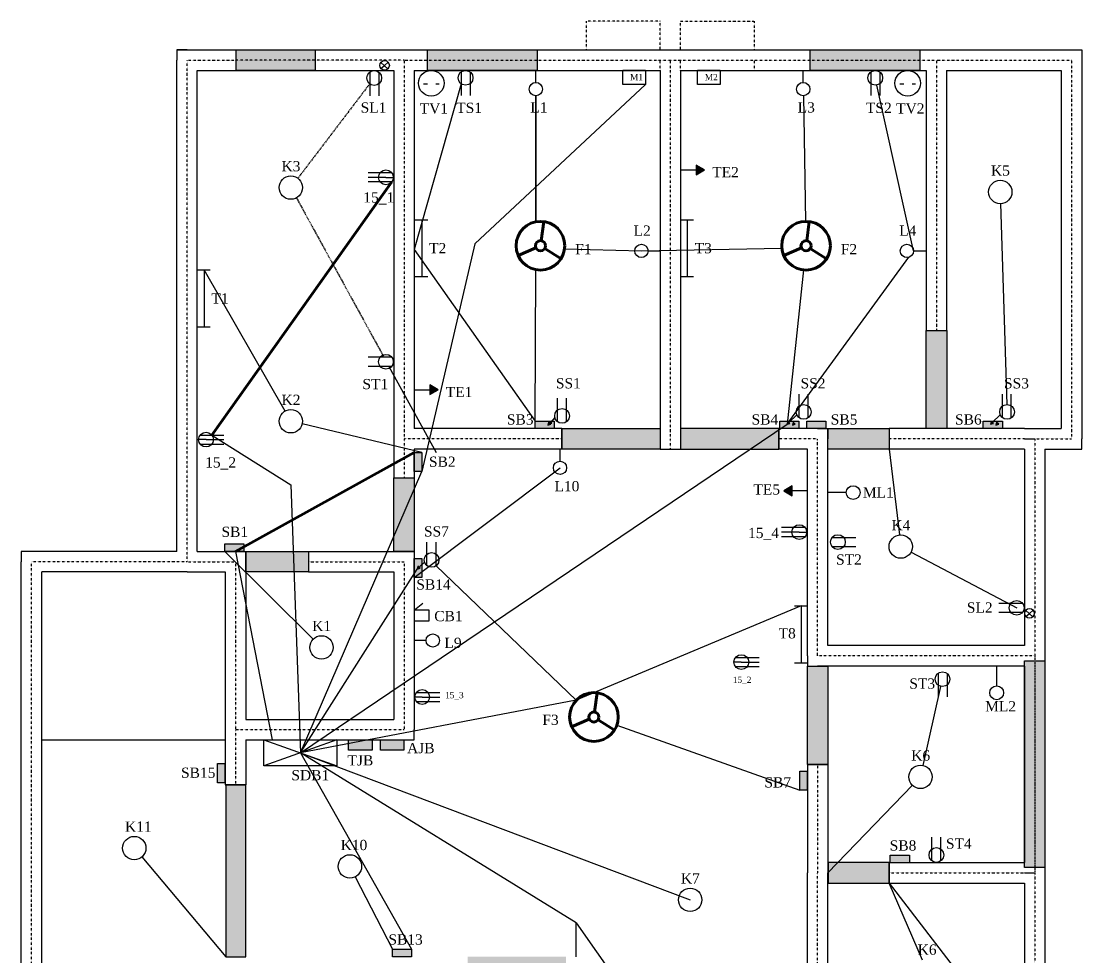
# Model space of a CAD drawing. Header units: inches. Extents: x -1325 to 3116, y -95 to 942.
# Drawn here: x 2598 to 3116, y 485 to 942 of the extents above; entities that cross this region are included whole.
import ezdxf

# ---------------------------------------------------------------- set-up
doc = ezdxf.new("R2010")
doc.units = ezdxf.units.IN
doc.header["$MEASUREMENT"] = 0
doc.linetypes.add('DASHED', pattern=[0.75, 0.5, -0.25])
doc.linetypes.add('DOT', pattern=[0.25, 0, -0.25])

msp = doc.modelspace()

# ---------------------------------------------------------------- hatches: boundary and pattern name
h = msp.add_hatch(color=63)
h.set_gradient(color1=(152, 176, 79), color2=(174, 193, 118), one_color=1, tint=0.61, name='SPHERICAL')
h.paths.add_polyline_path([(2703.27, 928.2), (2741.77, 928.2), (2741.77, 918.2), (2703.27, 918.2)])
h.paths.add_polyline_path([(2796.71, 928.2), (2850.27, 928.2), (2850.27, 918.2), (2796.71, 918.2)])
h.paths.add_polyline_path([(2983.64, 928.2), (3037.21, 928.2), (3037.21, 918.2), (2983.64, 918.2)])
h = msp.add_hatch(color=256)
h.set_gradient(one_color=1, tint=1)
h.paths.add_polyline_path([(2932.05, 869.57), (2927.95, 871.94), (2927.95, 867.2)])
h = msp.add_hatch(color=256)
h.set_gradient(color1=(7, 8, 8), color2=(28, 33, 33), one_color=1, tint=0.12, name='SPHERICAL')
h.paths.add_polyline_path([(2932.05, 869.57), (2927.95, 871.94), (2927.95, 867.2)])
h = msp.add_hatch(color=256)
h.set_gradient(color1=(186, 167, 69), color2=(201, 186, 110), one_color=1, tint=0.61, name='SPHERICAL')
h.paths.add_polyline_path([(3040.27, 791.2), (3050.33, 791.2), (3050.33, 743.2), (3040.27, 743.2)])
h = msp.add_hatch(color=256)
h.set_gradient(one_color=1, tint=1)
h.paths.add_polyline_path([(2801.91, 762.19), (2797.8, 764.56), (2797.8, 759.82)])
h = msp.add_hatch(color=256)
h.set_gradient(color1=(7, 8, 8), color2=(28, 33, 33), one_color=1, tint=0.12, name='SPHERICAL')
h.paths.add_polyline_path([(2801.91, 762.19), (2797.8, 764.56), (2797.8, 759.82)])
h = msp.add_hatch(color=256)
h.set_gradient(color1=(131, 145, 143), color2=(117, 132, 130), one_color=1, tint=0.49, name='SPHERICAL')
h.paths.add_polyline_path([(2849.3, 746.88), (2858.61, 746.88), (2858.61, 743.2), (2849.3, 743.2)])
h = msp.add_hatch(color=256)
h.set_gradient(color1=(7, 8, 8), color2=(28, 33, 33), one_color=1, tint=0.12, name='SPHERICAL')
h.paths.add_polyline_path([(2855.8, 746.34), (2855.48, 744.93), (2856.87, 745.37)])
h = msp.add_hatch(color=256)
h.set_gradient(color1=(7, 8, 8), color2=(28, 33, 33), one_color=1, tint=0.12, name='SPHERICAL')
h.paths.add_polyline_path([(2856.38, 746.88), (2856.07, 745.46), (2857.45, 745.9)])
h = msp.add_hatch(color=256)
h.set_gradient(color1=(131, 145, 143), color2=(117, 132, 130), one_color=1, tint=0.49, name='SPHERICAL')
h.paths.add_polyline_path([(2968.79, 746.88), (2978.11, 746.88), (2978.11, 743.2), (2968.79, 743.2)])
h = msp.add_hatch(color=256)
h.set_gradient(color1=(7, 8, 8), color2=(28, 33, 33), one_color=1, tint=0.12, name='SPHERICAL')
h.paths.add_polyline_path([(2972.65, 746.72), (2972.34, 745.31), (2973.72, 745.75)])
h = msp.add_hatch(color=256)
h.set_gradient(color1=(7, 8, 8), color2=(28, 33, 33), one_color=1, tint=0.12, name='SPHERICAL')
h.paths.add_polyline_path([(2975.3, 746.34), (2974.98, 744.93), (2976.36, 745.37)])
h = msp.add_hatch(color=256)
h.set_gradient(color1=(131, 145, 143), color2=(117, 132, 130), one_color=1, tint=0.49, name='SPHERICAL')
h.paths.add_polyline_path([(2982.03, 746.88), (2991.34, 746.88), (2991.34, 743.2), (2982.03, 743.2)])
h = msp.add_hatch(color=256)
h.set_gradient(color1=(131, 145, 143), color2=(117, 132, 130), one_color=1, tint=0.49, name='SPHERICAL')
h.paths.add_polyline_path([(3068.17, 746.88), (3077.49, 746.88), (3077.49, 743.2), (3068.17, 743.2)])
h = msp.add_hatch(color=256)
h.set_gradient(color1=(7, 8, 8), color2=(28, 33, 33), one_color=1, tint=0.12, name='SPHERICAL')
h.paths.add_polyline_path([(3072.03, 746.72), (3071.72, 745.31), (3073.1, 745.75)])
h = msp.add_hatch(color=256)
h.set_gradient(color1=(7, 8, 8), color2=(28, 33, 33), one_color=1, tint=0.12, name='SPHERICAL')
h.paths.add_polyline_path([(3074.67, 746.34), (3074.36, 744.93), (3075.74, 745.37)])
h = msp.add_hatch(color=256)
h.set_gradient(color1=(186, 167, 69), color2=(201, 186, 110), one_color=1, tint=0.61, name='SPHERICAL')
h.paths.add_polyline_path([(2862.27, 743.2), (2910.27, 743.2), (2910.27, 733.2), (2862.27, 733.2)])
h = msp.add_hatch(color=256)
h.set_gradient(color1=(186, 167, 69), color2=(171, 153, 63), one_color=1, tint=0.46, name='SPHERICAL')
h.paths.add_polyline_path([(2920.27, 733.2), (2968.27, 733.2), (2968.27, 743.2), (2920.27, 743.2)])
h = msp.add_hatch(color=256)
h.set_gradient(color1=(186, 167, 69), color2=(201, 186, 110), one_color=1, tint=0.61, name='SPHERICAL')
h.paths.add_polyline_path([(2992.27, 743.2), (3022.27, 743.2), (3022.27, 733.2), (2992.27, 733.2)])
h = msp.add_hatch(color=256)
h.set_gradient(color1=(131, 145, 143), color2=(117, 132, 130), one_color=1, tint=0.49, name='SPHERICAL')
h.paths.add_polyline_path([(2793.95, 731.53), (2793.95, 722.21), (2790.27, 722.21), (2790.27, 731.53)])
h = msp.add_hatch(color=256)
h.set_gradient(color1=(186, 167, 69), color2=(201, 186, 110), one_color=1, tint=0.61, name='SPHERICAL')
h.paths.add_polyline_path([(2780.27, 719.2), (2790.27, 719.2), (2790.27, 683.2), (2780.27, 683.2)])
h.paths.add_polyline_path([(2738.66, 673.2), (2707.91, 673.2), (2707.91, 683.2), (2738.66, 683.2)])
h.paths.add_polyline_path([(2707.91, 569.2), (2698.27, 569.2), (2698.27, 485.2), (2707.91, 485.2)])
h.paths.add_polyline_path([(2816.27, 485.2), (2864.32, 485.2), (2864.32, 475.2), (2816.27, 475.2)])
h.paths.add_polyline_path([(2922.27, 425.2), (2874.27, 425.2), (2874.27, 415.2), (2922.27, 415.2)])
h.paths.add_polyline_path([(2934.27, 289.2), (2944.27, 289.2), (2944.27, 319.2), (2934.27, 319.2)])
h = msp.add_hatch(color=256)
h.set_gradient(one_color=1, tint=1)
h.paths.add_polyline_path([(2970.69, 712.82), (2974.8, 710.45), (2974.8, 715.19)])
h = msp.add_hatch(color=256)
h.set_gradient(color1=(7, 8, 8), color2=(28, 33, 33), one_color=1, tint=0.12, name='SPHERICAL')
h.paths.add_polyline_path([(2970.69, 712.82), (2974.8, 710.45), (2974.8, 715.19)])
h = msp.add_hatch(color=256)
h.set_gradient(color1=(131, 145, 143), color2=(117, 132, 130), one_color=1, tint=0.49, name='SPHERICAL')
h.paths.add_polyline_path([(2697.77, 686.9), (2707.08, 686.9), (2707.08, 683.22), (2697.77, 683.22)])
h = msp.add_hatch(color=256)
h.set_gradient(color1=(131, 145, 143), color2=(117, 132, 130), one_color=1, tint=0.49, name='SPHERICAL')
h.paths.add_polyline_path([(2793.95, 679.78), (2793.95, 670.46), (2790.27, 670.46), (2790.27, 679.78)])
h = msp.add_hatch(color=256)
h.set_gradient(color1=(7, 8, 8), color2=(28, 33, 33), one_color=1, tint=0.12, name='SPHERICAL')
h.paths.add_polyline_path([(2792.05, 675.98), (2791.73, 674.57), (2793.11, 675)])
h = msp.add_hatch(color=63)
h.set_gradient(color1=(152, 176, 79), color2=(174, 193, 118), one_color=1, tint=0.61, name='SPHERICAL')
h.paths.add_polyline_path([(3088.27, 629.78), (3098.27, 629.78), (3098.27, 528.78), (3088.27, 528.78)])
h.paths.add_polyline_path([(3000.34, 175.29), (3043.12, 175.2), (3043.14, 165.2), (3000.34, 165.2)])
h.paths.add_polyline_path([(2722.54, 175.29), (2793.95, 175.2), (2793.95, 165.2), (2722.54, 165.2)])
h.paths.add_polyline_path([(2631.63, 175.29), (2674.41, 175.2), (2674.43, 165.2), (2631.63, 165.2)])
h = msp.add_hatch(color=256)
h.set_gradient(color1=(186, 167, 69), color2=(201, 186, 110), one_color=1, tint=0.61, name='SPHERICAL')
h.paths.add_polyline_path([(2982.27, 627.2), (2992.27, 627.2), (2992.27, 579.2), (2982.27, 579.2)])
h.paths.add_polyline_path([(3022.27, 531.2), (2992.48, 531.2), (2992.48, 521.2), (3022.27, 521.2)])
h = msp.add_hatch(color=256)
h.set_gradient(color1=(129, 169, 10), color2=(107, 140, 8), one_color=1, tint=0.29, name='SPHERICAL')
h.paths.add_polyline_path([(2758.18, 591.19), (2769.69, 591.19), (2769.69, 586.1), (2758.18, 586.1)])
h = msp.add_hatch(color=256)
h.set_gradient(color1=(27, 71, 152), color2=(32, 85, 182), one_color=1, tint=0.42, name='SPHERICAL')
h.paths.add_polyline_path([(2773.72, 591.21), (2785.23, 591.21), (2785.23, 586.11), (2773.72, 586.11)])
h = msp.add_hatch(color=256)
h.set_gradient(color1=(131, 145, 143), color2=(117, 132, 130), one_color=1, tint=0.49, name='SPHERICAL')
h.paths.add_polyline_path([(2697.77, 579.58), (2697.77, 570.26), (2694.09, 570.26), (2694.09, 579.58)])
h = msp.add_hatch(color=256)
h.set_gradient(color1=(131, 145, 143), color2=(117, 132, 130), one_color=1, tint=0.49, name='SPHERICAL')
h.paths.add_polyline_path([(2982.19, 575.9), (2982.19, 566.58), (2978.51, 566.58), (2978.51, 575.9)])
h = msp.add_hatch(color=256)
h.set_gradient(color1=(131, 145, 143), color2=(117, 132, 130), one_color=1, tint=0.49, name='SPHERICAL')
h.paths.add_polyline_path([(3022.74, 534.83), (3032.05, 534.83), (3032.05, 531.15), (3022.74, 531.15)])
h = msp.add_hatch(color=256)
h.set_gradient(color1=(131, 145, 143), color2=(117, 132, 130), one_color=1, tint=0.49, name='SPHERICAL')
h.paths.add_polyline_path([(2779.64, 488.91), (2788.95, 488.91), (2788.95, 485.23), (2779.64, 485.23)])

# ---------------------------------------------------------------- linework, layer by layer
at = {"color": 7, "linetype": 'DOT'}
for p, q in [((2910.27, 942.2), (2874.27, 942.2)), ((2874.27, 942.2), (2874.27, 928.2)), ((2910.27, 928.2), (2910.27, 942.2)), ((2920.27, 942.2), (2956.27, 942.2)), ((2920.27, 928.2), (2920.27, 942.2)), ((2956.27, 942.2), (2956.27, 928.2)), ((2910.27, 918.2), (2910.27, 923.2)), ((2920.27, 918.2), (2920.27, 923.2)), ((2956.27, 923.2), (2956.27, 918.2))]:
    msp.add_line(p, q, dxfattribs=at)
for p, q in [((2679.27, 928.2), (2674.27, 928.2)), ((2674.27, 928.2), (2674.27, 923.2)), ((2674.27, 928.2), (2686.64, 928.2)), ((2679.27, 928.2), (2703.27, 928.2)), ((2679.27, 928.2), (2679.27, 928.2)), ((2703.27, 928.2), (2785.27, 928.2)), ((2785.27, 928.2), (2915.27, 928.2)), ((2915.27, 928.2), (3045.27, 928.2)), ((3045.27, 928.2), (3111.27, 928.2)), ((3111.27, 928.2), (3116.27, 928.2)), ((3116.27, 928.2), (3116.27, 923.2)), ((2674.27, 683.2), (2674.27, 923.2)), ((2773.92, 922.1), (2777.37, 918.95)), ((2775.73, 920.62), (2777.49, 922.17)), ((3116.27, 923.2), (3116.27, 738.2)), ((2684.27, 683.2), (2684.27, 918.2)), ((2684.27, 918.2), (2703.27, 918.2)), ((2703.27, 918.2), (2780.27, 918.2)), ((2768.48, 917.34), (2768.48, 905.78)), ((2772.91, 917.31), (2772.91, 905.78)), ((2773.91, 919.15), (2775.73, 920.62)), ((2775.73, 920.62), (2775.73, 920.62)), ((2780.27, 918.2), (2780.27, 738.2)), ((2790.27, 918.2), (2910.27, 918.2)), ((2790.27, 918.2), (2790.27, 743.2)), ((2813.08, 917.4), (2813.08, 905.84)), ((2817.51, 917.36), (2817.51, 905.84)), ((2849.62, 912.28), (2849.62, 918.14)), ((2910.27, 918.2), (2910.27, 738.2)), ((2920.27, 918.2), (3040.27, 918.2)), ((2920.27, 918.2), (2920.27, 738.2)), ((2980.22, 912.28), (2980.22, 918.14)), ((3013.19, 917.4), (3013.19, 905.84)), ((3017.62, 917.36), (3017.62, 905.84)), ((3040.27, 918.2), (3040.27, 791.2)), ((3050.27, 918.2), (3106.27, 918.2)), ((3050.27, 918.2), (3050.27, 791.2)), ((3106.27, 918.2), (3106.27, 743.2)), ((2794.74, 911.56), (2796.74, 911.56)), ((2800.8, 911.56), (2802.44, 911.56)), ((3027.43, 911.56), (3029.43, 911.56)), ((3033.49, 911.56), (3035.13, 911.56)), ((2779.24, 868.13), (2767.68, 868.13)), ((2776.38, 865.94), (2767.68, 865.94)), ((2776.38, 865.94), (2779.99, 865.94)), ((2920.42, 869.57), (2929.32, 869.57)), ((2779.21, 863.7), (2767.68, 863.7)), ((2790.63, 845.24), (2796.92, 845.24)), ((2793.89, 845.24), (2793.89, 817.48)), ((2920.34, 845.24), (2926.63, 845.24)), ((2923.6, 845.24), (2923.6, 817.48)), ((2790.27, 830.7), (2790.27, 807.88)), ((2904.41, 829.98), (2910.27, 829.98)), ((3034.12, 829.98), (3039.99, 829.98)), ((2684.29, 820.71), (2690.59, 820.71)), ((2687.55, 820.71), (2687.55, 792.94)), ((2790.63, 817.45), (2796.92, 817.45)), ((2920.34, 817.45), (2926.63, 817.45)), ((2684.29, 792.92), (2690.59, 792.92)), ((3040.27, 791.2), (3050.27, 791.2)), ((2779.24, 778.04), (2767.68, 778.04)), ((2779.21, 773.61), (2767.68, 773.61)), ((2790.28, 762.19), (2799.17, 762.19)), ((2860.21, 746.59), (2860.21, 758.12)), ((2864.64, 746.56), (2864.64, 758.12)), ((2978.17, 748.54), (2978.17, 760.06)), ((2982.6, 748.51), (2982.6, 760.06)), ((3077.55, 748.54), (3077.55, 760.06)), ((3081.86, 748.51), (3081.86, 760.06)), ((2858.94, 748.57), (2856.92, 746.39)), ((2977.07, 750), (2973.21, 746.22)), ((3076.45, 750), (3072.58, 746.22)), ((2862.27, 743.2), (2790.27, 743.2)), ((2862.27, 743.2), (2862.27, 733.2)), ((2987.27, 743.2), (2968.27, 743.2)), ((2968.27, 743.2), (2968.27, 733.2)), ((2987.27, 743.2), (2992.27, 743.2)), ((2992.27, 743.2), (2992.27, 738.2)), ((3088.27, 743.2), (3022.27, 743.2)), ((3022.27, 743.2), (3022.27, 733.2)), ((3088.27, 743.2), (3106.27, 743.2)), ((2688.54, 737.85), (2684.93, 737.85)), ((2685.68, 735.65), (2697.23, 735.65)), ((2685.71, 740.08), (2697.23, 740.08)), ((2688.54, 737.85), (2697.23, 737.85)), ((2780.27, 738.2), (2780.27, 733.32)), ((2780.27, 738.2), (2780.27, 719.2)), ((2910.27, 738.2), (2910.27, 733.2)), ((2920.27, 738.2), (2920.27, 733.2)), ((2992.27, 637.2), (2992.27, 738.2)), ((3116.27, 733.2), (3116.27, 738.2)), ((2862.27, 733.2), (2790.27, 733.2)), ((2790.27, 733.2), (2790.27, 719.2)), ((2861.43, 727.25), (2861.43, 733.12)), ((2910.27, 733.2), (2920.27, 733.2)), ((2982.27, 733.2), (2968.27, 733.2)), ((2982.27, 632.2), (2982.27, 733.2)), ((3088.27, 733.2), (3022.27, 733.2)), ((3088.27, 733.2), (3088.27, 637.2)), ((3098.27, 733.2), (3098.27, 632.2)), ((3098.27, 733.2), (3111.27, 733.2)), ((3111.27, 733.2), (3116.27, 733.2)), ((2780.27, 719.2), (2790.27, 719.2)), ((2982.33, 712.82), (2973.43, 712.82)), ((3001.23, 711.95), (2992.27, 711.95)), ((2981.14, 694.84), (2969.58, 694.84)), ((2978.28, 692.64), (2969.58, 692.64)), ((2981.11, 690.41), (2969.58, 690.41)), ((2978.28, 692.64), (2981.88, 692.64)), ((2994.31, 690.01), (3005.84, 690.01)), ((2796.45, 676.23), (2796.45, 687.75)), ((2800.88, 676.19), (2800.88, 687.75)), ((2994.28, 685.58), (3005.84, 685.58)), ((2603.27, 683.2), (2598.27, 683.2)), ((2598.27, 683.2), (2598.27, 678.2)), ((2674.27, 683.2), (2603.27, 683.2)), ((2684.27, 683.2), (2702.91, 683.2)), ((2702.91, 683.2), (2707.91, 683.2)), ((2707.91, 683.2), (2707.91, 678.2)), ((2738.66, 683.2), (2785.27, 683.2)), ((2738.66, 683.2), (2738.66, 673.2)), ((2785.27, 683.2), (2790.27, 683.2)), ((2790.27, 683.2), (2790.27, 678.2)), ((2598.27, 596.2), (2598.27, 678.2)), ((2707.91, 678.2), (2707.91, 601.2)), ((2790.27, 678.2), (2790.27, 596.2)), ((2795.23, 678.04), (2792.6, 675.48)), ((2608.27, 596.2), (2608.27, 673.2)), ((2679.27, 673.2), (2608.27, 673.2)), ((2679.27, 673.2), (2697.91, 673.2)), ((2697.91, 673.2), (2697.91, 601.2)), ((2738.66, 673.2), (2780.27, 673.2)), ((2780.27, 673.2), (2780.27, 601.2)), ((2790.3, 654.66), (2794.47, 657.97)), ((2975.89, 656.59), (2982.18, 656.59)), ((2979.15, 656.59), (2979.15, 628.82)), ((3087.34, 657.86), (3075.78, 657.86)), ((3087.31, 653.43), (3075.78, 653.43)), ((3088.92, 651.48), (3090.74, 652.95)), ((3088.93, 654.43), (3092.38, 651.28)), ((3090.74, 652.95), (3092.5, 654.5)), ((3090.47, 650.12), (3090.47, 650.12)), ((2796.04, 639.7), (2790.17, 639.7)), ((3088.27, 637.2), (2992.27, 637.2)), ((2982.27, 632.2), (2982.27, 627.2)), ((3098.27, 632.2), (3098.27, 526.2)), ((2949.98, 629.15), (2946.37, 629.15)), ((2947.12, 626.96), (2958.68, 626.96)), ((2947.15, 631.39), (2958.68, 631.39)), ((2949.98, 629.15), (2958.68, 629.15)), ((2975.89, 628.8), (2982.18, 628.8)), ((2982.27, 627.2), (2987.27, 627.2)), ((3088.27, 627.2), (2987.27, 627.2)), ((3074.7, 617.54), (3074.7, 627.2)), ((3088.27, 627.2), (3088.27, 531.2)), ((3046.05, 623.67), (3046.05, 612.11)), ((3050.48, 623.64), (3050.48, 612.11)), ((2794.11, 612.1), (2790.5, 612.1)), ((2791.27, 614.33), (2802.8, 614.33)), ((2794.11, 612.1), (2802.8, 612.1)), ((2791.24, 609.9), (2802.8, 609.9)), ((2697.91, 601.2), (2697.91, 596.2)), ((2707.91, 601.2), (2780.27, 601.2)), ((2598.27, 480.2), (2598.27, 596.2)), ((2608.27, 480.2), (2608.27, 596.2)), ((2697.91, 596.2), (2697.91, 569.2)), ((2790.27, 591.2), (2790.27, 596.2)), ((2608.27, 591.22), (2697.91, 591.22)), ((2707.91, 591.2), (2785.27, 591.2)), ((2707.91, 591.2), (2707.91, 569.2)), ((2716.83, 591.2), (2752.46, 578.51)), ((2752.46, 591.2), (2716.83, 578.51)), ((2785.27, 591.2), (2790.27, 591.2)), ((2982.27, 579.2), (2982.27, 526.2)), ((2982.27, 579.2), (2992.27, 579.2)), ((2992.27, 579.2), (2992.27, 526.2)), ((2697.91, 569.2), (2707.91, 569.2)), ((3043.04, 532.08), (3043.04, 543.61)), ((3047.47, 532.05), (3047.47, 543.61)), ((3022.27, 531.2), (3088.27, 531.2)), ((3022.27, 531.2), (3022.27, 521.2)), ((2982.27, 425.2), (2982.27, 526.2)), ((2992.27, 425.2), (2992.27, 526.2)), ((3088.27, 526.2), (3093.27, 526.2)), ((3098.27, 526.2), (3098.27, 420.2)), ((3022.27, 521.2), (3088.27, 521.2)), ((3088.27, 521.2), (3088.27, 425.2))]:
    msp.add_line(p, q)
at = {"color": 0, "linetype": 'DOT'}
for p, q in [((2679.27, 678.2), (2679.27, 923.2)), ((2679.27, 923.2), (2703.27, 923.2)), ((2785.27, 923.2), (2703.27, 923.2)), ((2785.27, 923.2), (2785.27, 738.2)), ((2785.27, 923.2), (2915.27, 923.2)), ((2915.27, 923.2), (2915.27, 738.2)), ((2915.27, 923.2), (3045.27, 923.2)), ((3045.27, 923.2), (3111.27, 923.2)), ((3045.27, 923.2), (3045.27, 791.2)), ((3111.27, 923.2), (3111.27, 738.2)), ((2862.27, 738.2), (2785.27, 738.2)), ((2785.27, 738.2), (2785.27, 719.2)), ((2987.27, 738.2), (2968.27, 738.2)), ((2987.27, 632.2), (2987.27, 738.2)), ((3088.27, 738.2), (3022.27, 738.2)), ((3093.27, 738.2), (3093.27, 632.2)), ((3093.27, 738.2), (3111.27, 738.2)), ((2603.27, 596.2), (2603.27, 678.2)), ((2679.27, 678.2), (2603.27, 678.2)), ((2679.27, 678.2), (2702.91, 678.2)), ((2702.91, 678.2), (2702.91, 596.2)), ((2738.66, 678.2), (2785.27, 678.2)), ((2785.27, 678.2), (2785.27, 596.2)), ((3093.27, 632.2), (2987.27, 632.2)), ((2603.27, 480.2), (2603.27, 596.2)), ((2702.91, 596.2), (2785.27, 596.2)), ((2702.91, 596.2), (2702.91, 569.2)), ((2987.27, 579.2), (2987.27, 526.2)), ((2987.27, 420.2), (2987.27, 526.2)), ((3022.27, 526.2), (3088.27, 526.2)), ((3093.27, 526.2), (3093.27, 420.2))]:
    msp.add_line(p, q, dxfattribs=at)
at = {"color": 1, "linetype": 'DASHED'}
for p, q in [((2768.49, 911.61), (2733.4, 865.47)), ((2732.7, 855.92), (2775.45, 778.04))]:
    msp.add_line(p, q, dxfattribs=at)
at = {"color": 1}
for p, q in [((2813.08, 911.67), (2790.27, 830.7)), ((3034.12, 829.98), (3016.17, 911.01)), ((2849.65, 844.22), (2849.63, 905.8)), ((2849.63, 905.8), (2849.65, 844.22)), ((2980.28, 905.8), (2981.38, 844.43)), ((3076.64, 853.08), (3079.67, 754.97)), ((2790.27, 830.7), (2849.3, 746.88)), ((2863.69, 831.08), (2901.17, 829.98)), ((2901.17, 829.98), (2969.76, 831.31)), ((2972.34, 745.31), (3031.87, 826.9)), ((2727.11, 751.74), (2687.55, 820.71)), ((2849.3, 746.88), (2849.61, 820.86)), ((2980.34, 820.7), (2972.34, 745.31)), ((2777.88, 773.61), (2800.98, 731.53)), ((2793.95, 731.53), (2735.5, 745.46)), ((3022.27, 733.2), (3027.2, 691.24)), ((2790.27, 670.46), (2861.43, 724.02)), ((2697.77, 683.22), (2740.9, 640.36)), ((3032.9, 682.91), (3084.48, 655.66)), ((2800.88, 676.19), (2869.4, 610.57)), ((3038.77, 578.66), (3047.45, 617.29)), ((2889.2, 598.36), (2978.51, 566.58)), ((2992.27, 526.2), (3033.55, 568.98)), ((2657.17, 533.96), (2698.27, 485.2)), ((2761.43, 524.27), (2779.64, 488.91)), ((3038.41, 483.51), (3022.27, 521.2)), ((3022.27, 521.2), (3081.61, 443.79))]:
    msp.add_line(p, q, dxfattribs=at)
at = {"color": 3}
for p, q in [((2903.17, 911.36), (2819.82, 833.46)), ((2819.82, 833.46), (2793.95, 722.21)), ((2734.65, 584.85), (2793.95, 722.21)), ((2729.97, 715.81), (2734.65, 584.85)), ((2979.15, 656.59), (2869.4, 610.57)), ((2869.4, 610.57), (2734.65, 584.85)), ((2869.27, 501.86), (2734.65, 584.85)), ((2869.27, 485.2), (2869.27, 501.86)), ((2869.27, 501.86), (3081.37, 199.1))]:
    msp.add_line(p, q, dxfattribs=at)
at = {"color": 3, "lineweight": 80}
msp.add_line((2779.21, 863.7), (2691.37, 740.08), dxfattribs=at)
at = {"lineweight": 70}
for p, q in [((2852.22, 834.98), (2853.48, 844.33)), ((2981.94, 834.98), (2983.19, 844.33)), ((2849.65, 831.49), (2841.01, 827.7)), ((2853.95, 831.18), (2861.93, 826.16)), ((2979.36, 831.49), (2970.72, 827.7)), ((2983.66, 831.18), (2991.64, 826.16)), ((2878.33, 604.79), (2879.58, 614.14)), ((2875.75, 601.3), (2867.12, 597.51)), ((2880.05, 600.99), (2888.03, 595.96))]:
    msp.add_line(p, q, dxfattribs=at)
at = {"color": 5}
for p, q in [((2734.65, 584.85), (2972.34, 745.31)), ((2702.91, 683.2), (2720.9, 591.2)), ((2734.65, 584.85), (2791.73, 674.57)), ((2734.65, 584.85), (2925.01, 513.04)), ((2734.65, 584.85), (2788.95, 488.91))]:
    msp.add_line(p, q, dxfattribs=at)
at = {"color": 3, "lineweight": 30}
msp.add_line((2691.37, 740.08), (2729.97, 715.81), dxfattribs=at)
at = {"color": 4, "linetype": 'DOT'}
msp.add_line((2915.27, 738.2), (2915.27, 733.2), dxfattribs=at)
at = {"color": 0}
msp.add_line((3088.27, 738.2), (3093.27, 738.2), dxfattribs=at)
at = {"color": 5, "lineweight": 100}
msp.add_line((2790.27, 731.53), (2702.91, 683.2), dxfattribs=at)
at = {"linetype": 'DASHED'}
msp.add_line((3093.27, 632.2), (3093.27, 526.2), dxfattribs=at)
for points in [[(2703.27, 928.2), (2741.77, 928.2), (2741.77, 918.2), (2703.27, 918.2)], [(2796.71, 928.2), (2850.27, 928.2), (2850.27, 918.2), (2796.71, 918.2)], [(2983.64, 928.2), (3037.21, 928.2), (3037.21, 918.2), (2983.64, 918.2)], [(2892.07, 918.21), (2903.17, 918.21), (2903.17, 911.36), (2892.07, 911.36)], [(2928.58, 918.21), (2939.68, 918.21), (2939.68, 911.36), (2928.58, 911.36)], [(2932.05, 869.57), (2927.95, 871.94), (2927.95, 867.2)], [(3040.27, 791.2), (3050.33, 791.2), (3050.33, 743.2), (3040.27, 743.2)], [(2801.91, 762.19), (2797.8, 764.56), (2797.8, 759.82)], [(2849.3, 746.88), (2858.61, 746.88), (2858.61, 743.2), (2849.3, 743.2)], [(2855.8, 746.34), (2855.48, 744.93), (2856.87, 745.37)], [(2856.38, 746.88), (2856.07, 745.46), (2857.45, 745.9)], [(2968.79, 746.88), (2978.11, 746.88), (2978.11, 743.2), (2968.79, 743.2)], [(2972.65, 746.72), (2972.34, 745.31), (2973.72, 745.75)], [(2975.3, 746.34), (2974.98, 744.93), (2976.36, 745.37)], [(2982.03, 746.88), (2991.34, 746.88), (2991.34, 743.2), (2982.03, 743.2)], [(3068.17, 746.88), (3077.49, 746.88), (3077.49, 743.2), (3068.17, 743.2)], [(3072.03, 746.72), (3071.72, 745.31), (3073.1, 745.75)], [(3074.67, 746.34), (3074.36, 744.93), (3075.74, 745.37)], [(2862.27, 743.2), (2910.27, 743.2), (2910.27, 733.2), (2862.27, 733.2)], [(2920.27, 733.2), (2968.27, 733.2), (2968.27, 743.2), (2920.27, 743.2)], [(2992.27, 743.2), (3022.27, 743.2), (3022.27, 733.2), (2992.27, 733.2)], [(2793.95, 731.53), (2793.95, 722.21), (2790.27, 722.21), (2790.27, 731.53)], [(2780.27, 719.2), (2790.27, 719.2), (2790.27, 683.2), (2780.27, 683.2)], [(2970.69, 712.82), (2974.8, 710.45), (2974.8, 715.19)], [(2697.77, 686.9), (2707.08, 686.9), (2707.08, 683.22), (2697.77, 683.22)], [(2738.66, 673.2), (2707.91, 673.2), (2707.91, 683.2), (2738.66, 683.2)], [(2793.95, 679.78), (2793.95, 670.46), (2790.27, 670.46), (2790.27, 679.78)], [(2792.05, 675.98), (2791.73, 674.57), (2793.11, 675)], [(2790.3, 654.66), (2797.35, 654.66), (2797.35, 649.11), (2790.3, 649.11)], [(2982.27, 627.2), (2992.27, 627.2), (2992.27, 579.2), (2982.27, 579.2)], [(3088.27, 629.78), (3098.27, 629.78), (3098.27, 528.78), (3088.27, 528.78)], [(2716.83, 591.2), (2752.46, 591.2), (2752.46, 578.51), (2716.83, 578.51)], [(2758.18, 591.19), (2769.69, 591.19), (2769.69, 586.1), (2758.18, 586.1)], [(2773.72, 591.21), (2785.23, 591.21), (2785.23, 586.11), (2773.72, 586.11)], [(2697.77, 579.58), (2697.77, 570.26), (2694.09, 570.26), (2694.09, 579.58)], [(2982.19, 575.9), (2982.19, 566.58), (2978.51, 566.58), (2978.51, 575.9)], [(2707.91, 569.2), (2698.27, 569.2), (2698.27, 485.2), (2707.91, 485.2)], [(3022.74, 534.83), (3032.05, 534.83), (3032.05, 531.15), (3022.74, 531.15)], [(3022.27, 531.2), (2992.48, 531.2), (2992.48, 521.2), (3022.27, 521.2)], [(2779.64, 488.91), (2788.95, 488.91), (2788.95, 485.23), (2779.64, 485.23)]]:
    msp.add_lwpolyline(points, close=True)
for centre, radius in [((2775.73, 920.62), 2.34), ((2770.68, 914.48), 3.61), ((2798.53, 911.9), 6.26), ((2815.28, 914.53), 3.61), ((3015.39, 914.53), 3.61), ((3031.22, 911.9), 6.26), ((2849.62, 909.04), 3.24), ((2980.22, 909.04), 3.24), ((2729.95, 860.92), 5.71), ((2776.38, 865.94), 3.61), ((3076.46, 858.78), 5.71), ((2901.17, 829.98), 3.24), ((3030.88, 829.98), 3.24), ((2776.38, 775.85), 3.61), ((2776.38, 775.85), 3.61), ((2729.95, 746.79), 5.71), ((2862.44, 749.42), 3.61), ((2862.44, 749.42), 3.61), ((2980.41, 751.37), 3.61), ((2980.41, 751.37), 3.61), ((3079.79, 751.37), 3.61), ((3079.79, 751.37), 3.61), ((2688.54, 737.85), 3.61), ((2688.54, 737.85), 3.61), ((2861.43, 724.02), 3.24), ((3004.6, 711.95), 3.37), ((2978.28, 692.64), 3.61), ((2978.28, 692.64), 3.61), ((2997.14, 687.78), 3.61), ((3027.86, 685.57), 5.71), ((2798.69, 679.06), 3.61), ((2798.69, 679.06), 3.61), ((3084.48, 655.66), 3.61), ((3084.48, 655.66), 3.61), ((3090.74, 652.95), 2.34), ((2799.27, 639.7), 3.24), ((2744.94, 636.34), 5.71), ((2949.98, 629.15), 3.61), ((2949.98, 629.15), 3.61), ((3048.24, 620.81), 3.61), ((3048.24, 620.81), 3.61), ((3074.7, 614.17), 3.37), ((2794.11, 612.1), 3.61), ((2794.11, 612.1), 3.61), ((3037.51, 573.09), 5.71), ((2653.5, 538.32), 5.71), ((2758.82, 529.35), 5.71), ((3045.28, 534.92), 3.61), ((2925.01, 513.04), 5.71)]:
    msp.add_circle(centre, radius)
at = {"lineweight": 70}
for centre, radius in [((2851.88, 832.54), 11.9), ((2981.6, 832.54), 11.9), ((2851.88, 832.54), 2.47), ((2981.6, 832.54), 2.47), ((2877.99, 602.34), 11.9), ((2877.99, 602.34), 2.47)]:
    msp.add_circle(centre, radius, dxfattribs=at)

# ---------------------------------------------------------------- texts
at = {"char_height": 3, "attachment_point": 1}
for s, insert in [('{\\fTimes New Roman|b0|i0|c0|p18;M1}', (2895.66, 916.39)), ('{\\fTimes New Roman|b0|i0|c0|p18;M2}', (2932.17, 916.39))]:
    msp.add_mtext(s, dxfattribs=dict(at, insert=insert))
at = {"width": 3.202, "attachment_point": 1}
for s, insert, char_height in [('{\\fTimes New Roman|b0|i0|c0|p18;SL1}', (2764.06, 902.52), 5), ('{\\fTimes New Roman|b0|i0|c0|p18;TV1}', (2792.91, 902.09), 5), ('{\\fTimes New Roman|b0|i0|c0|p18;TS1}', (2810.75, 902.4), 5), ('{\\fTimes New Roman|b0|i0|c0|p18;L1}', (2846.93, 902.6), 5), ('{\\fTimes New Roman|b0|i0|c0|p18;L3}', (2977.52, 902.6), 5), ('{\\fTimes New Roman|b0|i0|c0|p18;TS2}', (3010.86, 902.4), 5), ('{\\fTimes New Roman|b0|i0|c0|p18;TV2}', (3025.6, 902.09), 5), ('{\\fTimes New Roman|b0|i0|c0|p18;K3}', (2725.42, 873.89), 5), ('{\\fTimes New Roman|b0|i0|c0|p18;TE2}', (2935.78, 870.98), 5), ('{\\fTimes New Roman|b0|i0|c0|p18;K5}', (3071.94, 871.75), 5), ('{\\fTimes New Roman|b0|i0|c0|p18;15_1}', (2765.36, 858.65), 5), ('{\\fTimes New Roman|b0|i0|c0|p18;L2}', (2897.38, 842.42), 5), ('{\\fTimes New Roman|b0|i0|c0|p18;L4}', (3027.09, 842.42), 5), ('{\\fTimes New Roman|b0|i0|c0|p18;\\C5;T2}', (2797.48, 833.84), 5), ('{\\fTimes New Roman|b0|i0|c0|p18;F1}', (2868.85, 833.33), 5), ('{\\fTimes New Roman|b0|i0|c0|p18;\\C5;T3}', (2927.19, 833.84), 5), ('{\\fTimes New Roman|b0|i0|c0|p18;F2}', (2998.56, 833.33), 5), ('{\\fTimes New Roman|b0|i0|c0|p18;\\C5;T1}', (2691.14, 809.3), 5), ('{\\fTimes New Roman|b0|i0|c0|p18;ST1}', (2764.92, 767.47), 5), ('{\\fTimes New Roman|b0|i0|c0|p18;SS1}', (2859.42, 767.84), 5), ('{\\fTimes New Roman|b0|i0|c0|p18;SS2}', (2978.92, 767.84), 5), ('{\\fTimes New Roman|b0|i0|c0|p18;SS3}', (3078.29, 767.84), 5), ('{\\fTimes New Roman|b0|i0|c0|p18;TE1}', (2805.64, 763.6), 5), ('{\\fTimes New Roman|b0|i0|c0|p18;K2}', (2725.42, 759.75), 5), ('{\\fTimes New Roman|b0|i0|c0|p18;SB3}', (2835.49, 750.17), 5), ('{\\fTimes New Roman|b0|i0|c0|p18;SB4}', (2954.99, 750.17), 5), ('{\\fTimes New Roman|b0|i0|c0|p18;SB5}', (2993.65, 750.17), 5), ('{\\fTimes New Roman|b0|i0|c0|p18;SB6}', (3054.37, 750.17), 5), ('{\\fTimes New Roman|b0|i0|c0|p18;15_2}', (2688.11, 729.19), 5), ('{\\fTimes New Roman|b0|i0|c0|p18;SB2}', (2797.42, 729.55), 5), ('{\\fTimes New Roman|b0|i0|c0|p18;L10}', (2858.73, 717.58), 5), ('{\\fTimes New Roman|b0|i0|c0|p18;TE5}', (2955.89, 715.98), 5), ('{\\fTimes New Roman|b0|i0|c0|p18;ML1}', (3009.35, 714.54), 5), ('{\\fTimes New Roman|b0|i0|c0|p18;SB1}', (2696.09, 695.3), 5), ('{\\fTimes New Roman|b0|i0|c0|p18;SS7}', (2794.98, 695.5), 5), ('{\\fTimes New Roman|b0|i0|c0|p18;15_4}', (2953.28, 694.74), 5), ('{\\fTimes New Roman|b0|i0|c0|p18;K4}', (3023.33, 698.54), 5), ('{\\fTimes New Roman|b0|i0|c0|p18;ST2}', (2996.26, 681.77), 5), ('{\\fTimes New Roman|b0|i0|c0|p18;SB14}', (2791.26, 669.57), 5), ('{\\fTimes New Roman|b0|i0|c0|p18;SL2}', (3060.13, 658.31), 5), ('{\\fTimes New Roman|b0|i0|c0|p18;CB1}', (2800, 654.14), 5), ('{\\fTimes New Roman|b0|i0|c0|p18;K1}', (2740.42, 649.31), 5), ('{\\fTimes New Roman|b0|i0|c0|p18;\\C5;T8}', (2968.2, 645.73), 5), ('{\\fTimes New Roman|b0|i0|c0|p18;L9}', (2804.97, 641.06), 5), ('{\\fTimes New Roman|b0|i0|c0|p18;15_2}', (2945.84, 622.01), 3), ('{\\fTimes New Roman|b0|i0|c0|p18;ST3}', (3032.06, 621.17), 5), ('{\\fTimes New Roman|b0|i0|c0|p18;15_3}', (2805.31, 614.52), 3), ('{\\fTimes New Roman|b0|i0|c0|p18;ML2}', (3069.06, 610.08), 5), ('{\\fTimes New Roman|b0|i0|c0|p18;F3}', (2852.8, 603.47), 5), ('{\\fTimes New Roman|b0|i0|c0|p18;AJB}', (2786.74, 589.64), 5), ('{\\fTimes New Roman|b0|i0|c0|p18;K6}', (3032.99, 586.06), 5), ('{\\fTimes New Roman|b0|i0|c0|p18;TJB}', (2757.65, 583.68), 5), ('{\\fTimes New Roman|b0|i0|c0|p18;SB15}', (2676.33, 577.63), 5), ('{\\fTimes New Roman|b0|i0|c0|p18;SDB1}', (2730.23, 576.41), 5), ('{\\fTimes New Roman|b0|i0|c0|p18;SB7}', (2961.27, 572.9), 5), ('{\\fTimes New Roman|b0|i0|c0|p18;K11}', (2648.97, 551.29), 5), ('{\\fTimes New Roman|b0|i0|c0|p18;K10}', (2754.29, 542.31), 5), ('{\\fTimes New Roman|b0|i0|c0|p18;SB8}', (3022.46, 542.08), 5), ('{\\fTimes New Roman|b0|i0|c0|p18;ST4}', (3049.93, 543.01), 5), ('{\\fTimes New Roman|b0|i0|c0|p18;K7}', (2920.49, 526.01), 5), ('{\\fTimes New Roman|b0|i0|c0|p18;SB13}', (2777.61, 496.17), 5), ('{\\fTimes New Roman|b0|i0|c0|p18;K6}', (3036.13, 491.23), 5)]:
    msp.add_mtext(s, dxfattribs=dict(at, insert=insert, char_height=char_height))

doc.saveas('drawing.dxf')
